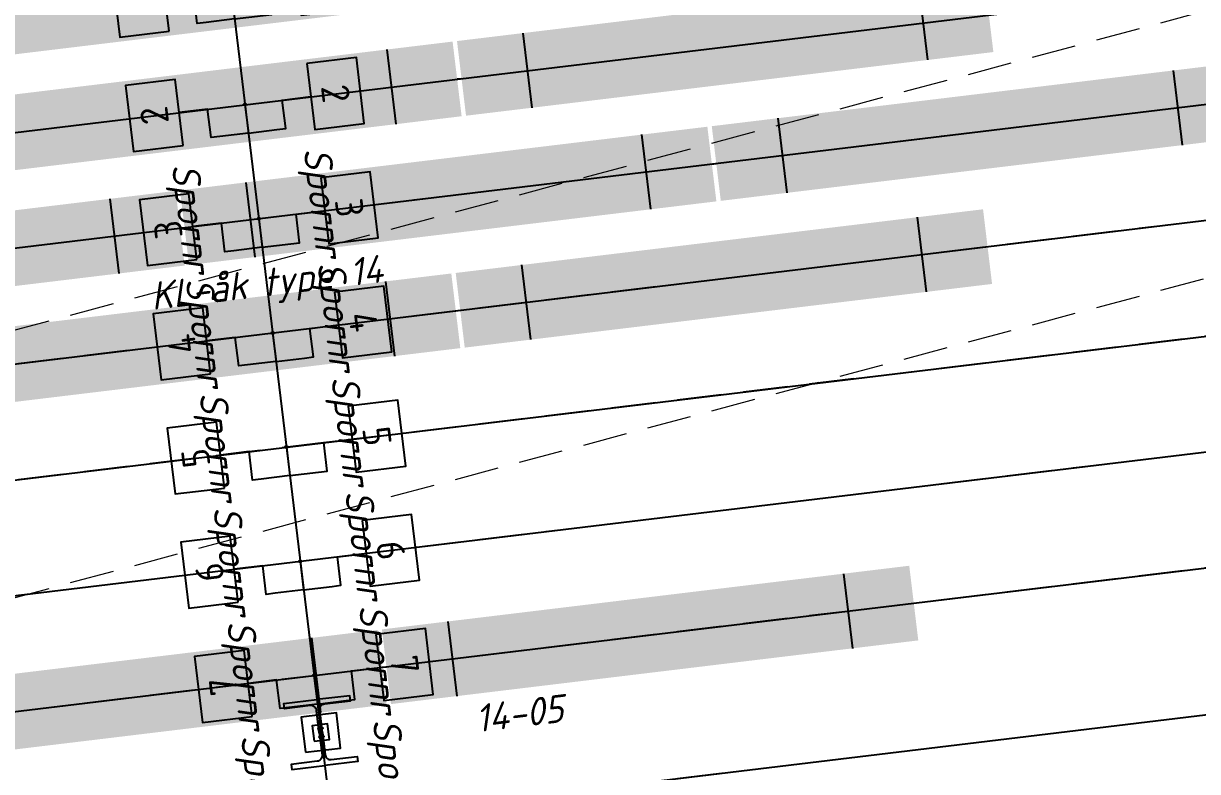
# Model space of a CAD drawing. Header units: metres. Extents: x -91 to 242, y 51 to 210.
# Drawn here: x 161.8 to 214.9, y 143.5 to 177.4 of the extents above; entities that cross this region are included whole.
import ezdxf
from ezdxf.enums import TextEntityAlignment as Align

# ---------------------------------------------------------------- set-up
doc = ezdxf.new("R2010")
doc.units = ezdxf.units.M
doc.linetypes.add('HIDDEN', pattern=[3, 2, -1])
doc.layers.get('0').update_dxf_attribs({"color": 211})
doc.layers.add('3D_Tog', color=211, linetype='Continuous')
doc.layers.add('JBTFE__INNSETTINGSPUNKT', color=62, linetype='Continuous')
for name, color, linetype, true_color in [('JBTKL__INFO', 4, 'Continuous', 0x00ffff), ('JBTKL__NAVN', 2, 'Continuous', 0xffff00), ('JBTKL_EH_AAK', 2, 'Continuous', 0xffff00), ('JBTKL_EH_MAS', 2, 'Continuous', 0xffff00), ('JBTOB__INFO', 4, 'Continuous', 0x00ffff), ('JBTOB__NAVN', 2, 'Continuous', 0xffff00), ('JBTOB_KO_SKT', 2, 'Continuous', 0xffff00), ('JBTOB_KO_SPO', 2, 'Continuous', 0xffff00), ('JBTUB__INFO', 4, 'Continuous', 0x00ffff), ('JBTUB__NAVN', 2, 'Continuous', 0xffff00), ('JBTUB_EH_FUN', 2, 'Continuous', 0xffff00)]:
    doc.layers.add(name, color=color, linetype=linetype, true_color=true_color)
doc.layers.add('NO_Hjelpelinje', color=12, linetype='HIDDEN', lineweight=0, plot=False)
doc.styles.add('ISO', font='iso3098.shx')

# ---------------------------------------------------------------- blocks, each defined once
blk = doc.blocks.new('NO-BN-2D-JBTKL-FUNDAMENT-BETONG-KL-BJELKEMAST-SENTRERT')
at = {"color": 0, "linetype": 'ByBlock', "lineweight": -2, "transparency": 16777216}
for points in [[(-0.8, -0.8), (0.8, -0.8), (0.8, 0.8), (-0.8, 0.8)], [(-0.35, -0.35), (0.35, -0.35), (0.35, 0.35), (-0.35, 0.35)]]:
    blk.add_lwpolyline(points, close=True, dxfattribs=at)
for centre, radius in [((-0.09534, 0.18711), 0.018), ((0, 0), 0.025), ((0.09534, 0.18711), 0.018), ((-0.09534, -0.18711), 0.018), ((0.09534, -0.18711), 0.018)]:
    blk.add_circle(centre, radius, dxfattribs=at)
blk = doc.blocks.new('NO-BN-2D-INSERTION-POINT')
at = {"layer": 'JBTFE__INNSETTINGSPUNKT', "linetype": 'ByBlock', "lineweight": -2, "transparency": 16777216}
for p, q in [((-0.05, 0), (0.05, 0)), ((0, -0.05), (0, 0.05))]:
    blk.add_line(p, q, dxfattribs=at)
blk.add_circle((0, 0), 0.05, dxfattribs=at)
blk = doc.blocks.new('*Z20')
at = {"color": 0, "linetype": 'ByBlock', "lineweight": -2, "transparency": 16777216}
for name in ['NO-BN-2D-JBTKL-FUNDAMENT-BETONG-KL-BJELKEMAST-SENTRERT', 'NO-BN-2D-INSERTION-POINT']:
    blk.add_blockref(name, (0, 0), dxfattribs=at)
at = {"layer": 'JBTUB__INFO', "color": 0, "linetype": 'ByBlock', "lineweight": -2, "transparency": 16777216, "style": 'ISO'}
blk.add_attdef('OBJEKTINFO', text='', height=0.9, rotation=270, dxfattribs=at).set_placement((-1.4, 30), align=Align.MIDDLE_CENTER)
at = {"layer": 'JBTUB__NAVN', "color": 0, "linetype": 'ByBlock', "lineweight": -2, "transparency": 16777216, "style": 'ISO', "oblique": 15}
blk.add_attdef('OBJEKTNAVN', text='', height=1.25, rotation=270, dxfattribs=at).set_placement((1.4, 30), align=Align.MIDDLE_CENTER)
blk = doc.blocks.new('NO-BN-2D-JBTKL-AAK-35000')
at = {"color": 0, "linetype": 'ByBlock', "lineweight": -2, "transparency": 16777216}
blk.add_line((0, 0), (0, -35), dxfattribs=at)
blk = doc.blocks.new('*Z21')
at = {"color": 0, "linetype": 'ByBlock', "lineweight": -2, "transparency": 16777216}
for name in ['NO-BN-2D-INSERTION-POINT', 'NO-BN-2D-JBTKL-AAK-35000']:
    blk.add_blockref(name, (0, 0), dxfattribs=at)
at = {"layer": 'JBTKL__INFO', "linetype": 'ByBlock', "lineweight": -2, "transparency": 16777216, "style": 'ISO'}
blk.add_attdef('OBJEKTINFO', text='', height=0.9, dxfattribs=at).set_placement((0, 24), align=Align.MIDDLE_CENTER)
at = {"layer": 'JBTKL__NAVN', "color": 0, "linetype": 'ByBlock', "lineweight": -2, "transparency": 16777216, "style": 'ISO', "oblique": 15}
blk.add_attdef('OBJEKTNAVN', text='', height=1.25, dxfattribs=at).set_placement((0, 20), align=Align.MIDDLE_CENTER)
blk = doc.blocks.new('NO-BN-2D-JBTKL-AAK-39000')
at = {"color": 0, "linetype": 'ByBlock', "lineweight": -2, "transparency": 16777216}
blk.add_line((0, 0), (0, -39), dxfattribs=at)
blk = doc.blocks.new('*Z24')
at = {"color": 0, "linetype": 'ByBlock', "lineweight": -2, "transparency": 16777216}
for name in ['NO-BN-2D-INSERTION-POINT', 'NO-BN-2D-JBTKL-AAK-39000']:
    blk.add_blockref(name, (0, 0), dxfattribs=at)
at = {"layer": 'JBTKL__INFO', "linetype": 'ByBlock', "lineweight": -2, "transparency": 16777216, "style": 'ISO'}
blk.add_attdef('OBJEKTINFO', text='', height=0.9, dxfattribs=at).set_placement((0, 24), align=Align.MIDDLE_CENTER)
at = {"layer": 'JBTKL__NAVN', "color": 0, "linetype": 'ByBlock', "lineweight": -2, "transparency": 16777216, "style": 'ISO', "oblique": 15}
blk.add_attdef('OBJEKTNAVN', text='', height=1.25, dxfattribs=at).set_placement((0, 20), align=Align.MIDDLE_CENTER)
blk = doc.blocks.new('NO-BN-2D-JBTKL-MAST-BJELKEMAST-NY')
at = {"color": 0, "linetype": 'ByBlock', "lineweight": -2, "transparency": 16777216, "flags": 128}
for points in [[(-0.071, 0), (-0.071, 1.017, 0.414214), (-0.321, 1.267), (-1.5, 1.267), (-1.5, 1.5), (0, 1.5)], [(0.071, 0), (0.071, 1.017, -0.414214), (0.321, 1.267), (1.5, 1.267), (1.5, 1.5), (0, 1.5)], [(-0.071, 0), (-0.071, -1.017, -0.414214), (-0.321, -1.267), (-1.5, -1.267), (-1.5, -1.5), (0, -1.5)], [(0.071, 0), (0.071, -1.017, 0.414214), (0.321, -1.267), (1.5, -1.267), (1.5, -1.5), (0, -1.5)]]:
    blk.add_lwpolyline(points, format="xyb", dxfattribs=at)
blk = doc.blocks.new('*Z28')
at = {"color": 0, "linetype": 'ByBlock', "lineweight": -2, "transparency": 16777216, "rotation": 179.9995836558131}
blk.add_blockref('NO-BN-2D-JBTKL-MAST-BJELKEMAST-NY', (0, 0), dxfattribs=at)
at = {"color": 0, "linetype": 'ByBlock', "lineweight": -2, "transparency": 16777216}
blk.add_blockref('NO-BN-2D-INSERTION-POINT', (0, 0), dxfattribs=at)
at = {"layer": 'JBTKL__INFO', "color": 0, "linetype": 'ByBlock', "lineweight": -2, "transparency": 16777216, "style": 'ISO'}
blk.add_attdef('OBJEKTINFO', text='', height=0.9, dxfattribs=at).set_placement((0, 11), align=Align.MIDDLE_CENTER)
at = {"layer": 'JBTKL__INFO', "linetype": 'ByBlock', "lineweight": -2, "transparency": 16777216, "style": 'ISO'}
blk.add_attdef('SPENNLENGDE', text='', height=0.9, dxfattribs=at).set_placement((15, 5), align=Align.MIDDLE_CENTER)
at = {"layer": 'JBTKL__NAVN', "color": 0, "linetype": 'ByBlock', "lineweight": -2, "transparency": 16777216, "style": 'ISO', "oblique": 15}
blk.add_attdef('OBJEKTNAVN', text='', height=1.25, dxfattribs=at).set_placement((0, 8), align=Align.MIDDLE_CENTER)
blk = doc.blocks.new('*Z35')
at = {"color": 0, "linetype": 'ByBlock', "lineweight": -2, "transparency": 16777216}
for name in ['NO-BN-2D-INSERTION-POINT', 'NO-BN-2D-JBTKL-AAK-39000']:
    blk.add_blockref(name, (0, 0), dxfattribs=at)
at = {"layer": 'JBTKL__INFO', "linetype": 'ByBlock', "lineweight": -2, "transparency": 16777216, "style": 'ISO'}
blk.add_attdef('OBJEKTINFO', text='', height=0.9, dxfattribs=at).set_placement((0, 24), align=Align.MIDDLE_CENTER)
at = {"layer": 'JBTKL__NAVN', "color": 0, "linetype": 'ByBlock', "lineweight": -2, "transparency": 16777216, "style": 'ISO', "oblique": 15}
blk.add_attdef('OBJEKTNAVN', text='', height=1.25, dxfattribs=at).set_placement((0, 20), align=Align.MIDDLE_CENTER)
blk = doc.blocks.new('NO-BN-2D-JBTSI-SKILT-KJOERENDE-SPORNUMMER')
at = {"color": 0, "linetype": 'ByBlock', "lineweight": -2, "transparency": 16777216}
blk.add_lwpolyline([(-1.5, 0), (1.5, 0), (1.5, 2.25), (-1.5, 2.25)], close=True, dxfattribs=at)
at = {"color": 0, "linetype": 'ByBlock', "lineweight": -2, "transparency": 16777216, "style": 'ISO'}
blk.add_attdef('SPORNUMMER', text='', height=1.25, dxfattribs=at).set_placement((0, 1.125), align=Align.MIDDLE_CENTER)
blk = doc.blocks.new('*Z79')
at = {"layer": 'JBTOB_KO_SKT'}
blk.add_lwpolyline([(0, 0), (0, -1.3), (1.3, -1.3), (1.7, -1.3), (1.7, 0), (3, 0)], dxfattribs=at)
at = {"color": 0, "linetype": 'ByBlock', "lineweight": -2, "transparency": 16777216, "rotation": 270}
blk.add_blockref('NO-BN-2D-JBTSI-SKILT-KJOERENDE-SPORNUMMER', (3, 0), dxfattribs=at).add_auto_attribs({'SPORNUMMER': '1'})
at = {"color": 0, "linetype": 'ByBlock', "lineweight": -2, "transparency": 16777216}
blk.add_blockref('NO-BN-2D-INSERTION-POINT', (0, 0), dxfattribs=at)
at = {"layer": 'JBTOB__INFO', "color": 0, "linetype": 'ByBlock', "lineweight": -2, "transparency": 16777216, "style": 'ISO'}
blk.add_attdef('OBJEKTINFO', text='', height=0.9, rotation=270, dxfattribs=at).set_placement((-1.4, 18), align=Align.MIDDLE_CENTER)
at = {"layer": 'JBTOB__NAVN', "color": 0, "linetype": 'ByBlock', "lineweight": -2, "transparency": 16777216, "style": 'ISO', "oblique": 15}
blk.add_attdef('OBJEKTNAVN', text='', height=1.25, rotation=270, dxfattribs=at).set_placement((0, 10), align=Align.MIDDLE_CENTER)
blk = doc.blocks.new('*Z80')
at = {"layer": 'JBTOB_KO_SKT'}
blk.add_lwpolyline([(0, 0), (0, -1.3), (1.3, -1.3), (1.7, -1.3), (1.7, 0), (3, 0)], dxfattribs=at)
at = {"color": 0, "linetype": 'ByBlock', "lineweight": -2, "transparency": 16777216, "rotation": 270}
blk.add_blockref('NO-BN-2D-JBTSI-SKILT-KJOERENDE-SPORNUMMER', (3, 0), dxfattribs=at).add_auto_attribs({'SPORNUMMER': '2'})
at = {"color": 0, "linetype": 'ByBlock', "lineweight": -2, "transparency": 16777216}
blk.add_blockref('NO-BN-2D-INSERTION-POINT', (0, 0), dxfattribs=at)
at = {"layer": 'JBTOB__INFO', "color": 0, "linetype": 'ByBlock', "lineweight": -2, "transparency": 16777216, "style": 'ISO'}
blk.add_attdef('OBJEKTINFO', text='', height=0.9, rotation=270, dxfattribs=at).set_placement((-1.4, 18), align=Align.MIDDLE_CENTER)
at = {"layer": 'JBTOB__NAVN', "color": 0, "linetype": 'ByBlock', "lineweight": -2, "transparency": 16777216, "style": 'ISO', "oblique": 15}
blk.add_attdef('OBJEKTNAVN', text='', height=1.25, rotation=270, dxfattribs=at).set_placement((0, 10), align=Align.MIDDLE_CENTER)
blk = doc.blocks.new('*Z81')
at = {"layer": 'JBTOB_KO_SKT'}
blk.add_lwpolyline([(0, 0), (0, -1.3), (1.3, -1.3), (1.7, -1.3), (1.7, 0), (3, 0)], dxfattribs=at)
at = {"color": 0, "linetype": 'ByBlock', "lineweight": -2, "transparency": 16777216, "rotation": 269.9992753506079}
blk.add_blockref('NO-BN-2D-JBTSI-SKILT-KJOERENDE-SPORNUMMER', (3, 0), dxfattribs=at).add_auto_attribs({'SPORNUMMER': '3'})
at = {"color": 0, "linetype": 'ByBlock', "lineweight": -2, "transparency": 16777216}
blk.add_blockref('NO-BN-2D-INSERTION-POINT', (0, 0), dxfattribs=at)
at = {"layer": 'JBTOB__INFO', "color": 0, "linetype": 'ByBlock', "lineweight": -2, "transparency": 16777216, "style": 'ISO'}
blk.add_attdef('OBJEKTINFO', text='', height=0.9, rotation=270, dxfattribs=at).set_placement((-1.4, 18), align=Align.MIDDLE_CENTER)
at = {"layer": 'JBTOB__NAVN', "color": 0, "linetype": 'ByBlock', "lineweight": -2, "transparency": 16777216, "style": 'ISO', "oblique": 15}
blk.add_attdef('OBJEKTNAVN', text='', height=1.25, rotation=270, dxfattribs=at).set_placement((0, 10), align=Align.MIDDLE_CENTER)
blk = doc.blocks.new('*Z82')
at = {"layer": 'JBTOB_KO_SKT'}
blk.add_lwpolyline([(0, 0), (0, -1.3), (1.3, -1.3), (1.7, -1.3), (1.7, 0), (3, 0)], dxfattribs=at)
at = {"color": 0, "linetype": 'ByBlock', "lineweight": -2, "transparency": 16777216, "rotation": 269.9999999999997}
blk.add_blockref('NO-BN-2D-JBTSI-SKILT-KJOERENDE-SPORNUMMER', (3, 0), dxfattribs=at).add_auto_attribs({'SPORNUMMER': '4'})
at = {"color": 0, "linetype": 'ByBlock', "lineweight": -2, "transparency": 16777216}
blk.add_blockref('NO-BN-2D-INSERTION-POINT', (0, 0), dxfattribs=at)
at = {"layer": 'JBTOB__INFO', "color": 0, "linetype": 'ByBlock', "lineweight": -2, "transparency": 16777216, "style": 'ISO'}
blk.add_attdef('OBJEKTINFO', text='', height=0.9, rotation=270, dxfattribs=at).set_placement((-1.4, 18), align=Align.MIDDLE_CENTER)
at = {"layer": 'JBTOB__NAVN', "color": 0, "linetype": 'ByBlock', "lineweight": -2, "transparency": 16777216, "style": 'ISO', "oblique": 15}
blk.add_attdef('OBJEKTNAVN', text='', height=1.25, rotation=270, dxfattribs=at).set_placement((0, 10), align=Align.MIDDLE_CENTER)
blk = doc.blocks.new('*Z83')
at = {"layer": 'JBTOB_KO_SKT'}
blk.add_lwpolyline([(0, 0), (0, -1.3), (1.3, -1.3), (1.7, -1.3), (1.7, 0), (3, 0)], dxfattribs=at)
at = {"color": 0, "linetype": 'ByBlock', "lineweight": -2, "transparency": 16777216, "rotation": 270.0000000000002}
blk.add_blockref('NO-BN-2D-JBTSI-SKILT-KJOERENDE-SPORNUMMER', (3, 0), dxfattribs=at).add_auto_attribs({'SPORNUMMER': '5'})
at = {"color": 0, "linetype": 'ByBlock', "lineweight": -2, "transparency": 16777216}
blk.add_blockref('NO-BN-2D-INSERTION-POINT', (0, 0), dxfattribs=at)
at = {"layer": 'JBTOB__INFO', "color": 0, "linetype": 'ByBlock', "lineweight": -2, "transparency": 16777216, "style": 'ISO'}
blk.add_attdef('OBJEKTINFO', text='', height=0.9, rotation=270, dxfattribs=at).set_placement((-1.4, 18), align=Align.MIDDLE_CENTER)
at = {"layer": 'JBTOB__NAVN', "color": 0, "linetype": 'ByBlock', "lineweight": -2, "transparency": 16777216, "style": 'ISO', "oblique": 15}
blk.add_attdef('OBJEKTNAVN', text='', height=1.25, rotation=270, dxfattribs=at).set_placement((0, 10), align=Align.MIDDLE_CENTER)
blk = doc.blocks.new('*Z84')
at = {"layer": 'JBTOB_KO_SKT'}
blk.add_lwpolyline([(0, 0), (0, -1.3), (1.3, -1.3), (1.7, -1.3), (1.7, 0), (3, 0)], dxfattribs=at)
at = {"color": 0, "linetype": 'ByBlock', "lineweight": -2, "transparency": 16777216, "rotation": 269.9999581510463}
blk.add_blockref('NO-BN-2D-JBTSI-SKILT-KJOERENDE-SPORNUMMER', (3, 0), dxfattribs=at).add_auto_attribs({'SPORNUMMER': '6'})
at = {"color": 0, "linetype": 'ByBlock', "lineweight": -2, "transparency": 16777216}
blk.add_blockref('NO-BN-2D-INSERTION-POINT', (0, 0), dxfattribs=at)
at = {"layer": 'JBTOB__INFO', "color": 0, "linetype": 'ByBlock', "lineweight": -2, "transparency": 16777216, "style": 'ISO'}
blk.add_attdef('OBJEKTINFO', text='', height=0.9, rotation=270, dxfattribs=at).set_placement((-1.4, 18), align=Align.MIDDLE_CENTER)
at = {"layer": 'JBTOB__NAVN', "color": 0, "linetype": 'ByBlock', "lineweight": -2, "transparency": 16777216, "style": 'ISO', "oblique": 15}
blk.add_attdef('OBJEKTNAVN', text='', height=1.25, rotation=270, dxfattribs=at).set_placement((0, 10), align=Align.MIDDLE_CENTER)
blk = doc.blocks.new('*Z97')
at = {"layer": 'JBTOB_KO_SKT'}
blk.add_lwpolyline([(0, 0), (0, -1.3), (1.3, -1.3), (1.7, -1.3), (1.7, 0), (3, 0)], dxfattribs=at)
at = {"color": 0, "linetype": 'ByBlock', "lineweight": -2, "transparency": 16777216, "rotation": 269.9995836558131}
blk.add_blockref('NO-BN-2D-JBTSI-SKILT-KJOERENDE-SPORNUMMER', (3, 0), dxfattribs=at).add_auto_attribs({'SPORNUMMER': '7'})
at = {"color": 0, "linetype": 'ByBlock', "lineweight": -2, "transparency": 16777216}
blk.add_blockref('NO-BN-2D-INSERTION-POINT', (0, 0), dxfattribs=at)
at = {"layer": 'JBTOB__INFO', "color": 0, "linetype": 'ByBlock', "lineweight": -2, "transparency": 16777216, "style": 'ISO'}
blk.add_attdef('OBJEKTINFO', text='', height=0.9, rotation=270, dxfattribs=at).set_placement((-1.4, 18), align=Align.MIDDLE_CENTER)
at = {"layer": 'JBTOB__NAVN', "color": 0, "linetype": 'ByBlock', "lineweight": -2, "transparency": 16777216, "style": 'ISO', "oblique": 15}
blk.add_attdef('OBJEKTNAVN', text='', height=1.25, rotation=270, dxfattribs=at).set_placement((0, 10), align=Align.MIDDLE_CENTER)
blk = doc.blocks.new('*Z118')
at = {"layer": 'JBTOB_KO_SKT'}
blk.add_lwpolyline([(0, 0), (0, -1.3), (-1.3, -1.3), (-1.7, -1.3), (-1.7, 0), (-3, 0)], dxfattribs=at)
at = {"color": 0, "linetype": 'ByBlock', "lineweight": -2, "transparency": 16777216, "rotation": 90.00000000000001}
blk.add_blockref('NO-BN-2D-JBTSI-SKILT-KJOERENDE-SPORNUMMER', (-3, 0), dxfattribs=at).add_auto_attribs({'SPORNUMMER': '1'})
at = {"color": 0, "linetype": 'ByBlock', "lineweight": -2, "transparency": 16777216}
blk.add_blockref('NO-BN-2D-INSERTION-POINT', (0, 0), dxfattribs=at)
at = {"layer": 'JBTOB__INFO', "color": 0, "linetype": 'ByBlock', "lineweight": -2, "transparency": 16777216, "style": 'ISO'}
blk.add_attdef('OBJEKTINFO', text='', height=0.9, rotation=270, dxfattribs=at).set_placement((-1.4, 18), align=Align.MIDDLE_CENTER)
at = {"layer": 'JBTOB__NAVN', "color": 0, "linetype": 'ByBlock', "lineweight": -2, "transparency": 16777216, "style": 'ISO', "oblique": 15}
blk.add_attdef('OBJEKTNAVN', text='', height=1.25, rotation=270, dxfattribs=at).set_placement((0, 10), align=Align.MIDDLE_CENTER)
blk = doc.blocks.new('*Z121')
at = {"layer": 'JBTOB_KO_SKT'}
blk.add_lwpolyline([(0, 0), (0, -1.3), (-1.3, -1.3), (-1.7, -1.3), (-1.7, 0), (-3, 0)], dxfattribs=at)
at = {"color": 0, "linetype": 'ByBlock', "lineweight": -2, "transparency": 16777216, "rotation": 90.00000000000001}
blk.add_blockref('NO-BN-2D-JBTSI-SKILT-KJOERENDE-SPORNUMMER', (-3, 0), dxfattribs=at).add_auto_attribs({'SPORNUMMER': '2'})
at = {"color": 0, "linetype": 'ByBlock', "lineweight": -2, "transparency": 16777216}
blk.add_blockref('NO-BN-2D-INSERTION-POINT', (0, 0), dxfattribs=at)
at = {"layer": 'JBTOB__INFO', "color": 0, "linetype": 'ByBlock', "lineweight": -2, "transparency": 16777216, "style": 'ISO'}
blk.add_attdef('OBJEKTINFO', text='', height=0.9, rotation=270, dxfattribs=at).set_placement((-1.4, 18), align=Align.MIDDLE_CENTER)
at = {"layer": 'JBTOB__NAVN', "color": 0, "linetype": 'ByBlock', "lineweight": -2, "transparency": 16777216, "style": 'ISO', "oblique": 15}
blk.add_attdef('OBJEKTNAVN', text='', height=1.25, rotation=270, dxfattribs=at).set_placement((0, 10), align=Align.MIDDLE_CENTER)
blk = doc.blocks.new('*Z124')
at = {"layer": 'JBTOB_KO_SKT'}
blk.add_lwpolyline([(0, 0), (0, -1.3), (-1.3, -1.3), (-1.7, -1.3), (-1.7, 0), (-3, 0)], dxfattribs=at)
at = {"color": 0, "linetype": 'ByBlock', "lineweight": -2, "transparency": 16777216, "rotation": 89.99927535060793}
blk.add_blockref('NO-BN-2D-JBTSI-SKILT-KJOERENDE-SPORNUMMER', (-3, 0), dxfattribs=at).add_auto_attribs({'SPORNUMMER': '3'})
at = {"color": 0, "linetype": 'ByBlock', "lineweight": -2, "transparency": 16777216}
blk.add_blockref('NO-BN-2D-INSERTION-POINT', (0, 0), dxfattribs=at)
at = {"layer": 'JBTOB__INFO', "color": 0, "linetype": 'ByBlock', "lineweight": -2, "transparency": 16777216, "style": 'ISO'}
blk.add_attdef('OBJEKTINFO', text='', height=0.9, rotation=270, dxfattribs=at).set_placement((-1.4, 18), align=Align.MIDDLE_CENTER)
at = {"layer": 'JBTOB__NAVN', "color": 0, "linetype": 'ByBlock', "lineweight": -2, "transparency": 16777216, "style": 'ISO', "oblique": 15}
blk.add_attdef('OBJEKTNAVN', text='', height=1.25, rotation=270, dxfattribs=at).set_placement((0, 10), align=Align.MIDDLE_CENTER)
blk = doc.blocks.new('*Z127')
at = {"layer": 'JBTOB_KO_SKT'}
blk.add_lwpolyline([(0, 0), (0, -1.3), (-1.3, -1.3), (-1.7, -1.3), (-1.7, 0), (-3, 0)], dxfattribs=at)
at = {"color": 0, "linetype": 'ByBlock', "lineweight": -2, "transparency": 16777216, "rotation": 89.99999999999974}
blk.add_blockref('NO-BN-2D-JBTSI-SKILT-KJOERENDE-SPORNUMMER', (-3, 0), dxfattribs=at).add_auto_attribs({'SPORNUMMER': '4'})
at = {"color": 0, "linetype": 'ByBlock', "lineweight": -2, "transparency": 16777216}
blk.add_blockref('NO-BN-2D-INSERTION-POINT', (0, 0), dxfattribs=at)
at = {"layer": 'JBTOB__INFO', "color": 0, "linetype": 'ByBlock', "lineweight": -2, "transparency": 16777216, "style": 'ISO'}
blk.add_attdef('OBJEKTINFO', text='', height=0.9, rotation=270, dxfattribs=at).set_placement((-1.4, 18), align=Align.MIDDLE_CENTER)
at = {"layer": 'JBTOB__NAVN', "color": 0, "linetype": 'ByBlock', "lineweight": -2, "transparency": 16777216, "style": 'ISO', "oblique": 15}
blk.add_attdef('OBJEKTNAVN', text='', height=1.25, rotation=270, dxfattribs=at).set_placement((0, 10), align=Align.MIDDLE_CENTER)
blk = doc.blocks.new('*Z130')
at = {"layer": 'JBTOB_KO_SKT'}
blk.add_lwpolyline([(0, 0), (0, -1.3), (-1.3, -1.3), (-1.7, -1.3), (-1.7, 0), (-3, 0)], dxfattribs=at)
at = {"color": 0, "linetype": 'ByBlock', "lineweight": -2, "transparency": 16777216, "rotation": 90.0000000000002}
blk.add_blockref('NO-BN-2D-JBTSI-SKILT-KJOERENDE-SPORNUMMER', (-3, 0), dxfattribs=at).add_auto_attribs({'SPORNUMMER': '5'})
at = {"color": 0, "linetype": 'ByBlock', "lineweight": -2, "transparency": 16777216}
blk.add_blockref('NO-BN-2D-INSERTION-POINT', (0, 0), dxfattribs=at)
at = {"layer": 'JBTOB__INFO', "color": 0, "linetype": 'ByBlock', "lineweight": -2, "transparency": 16777216, "style": 'ISO'}
blk.add_attdef('OBJEKTINFO', text='', height=0.9, rotation=270, dxfattribs=at).set_placement((-1.4, 18), align=Align.MIDDLE_CENTER)
at = {"layer": 'JBTOB__NAVN', "color": 0, "linetype": 'ByBlock', "lineweight": -2, "transparency": 16777216, "style": 'ISO', "oblique": 15}
blk.add_attdef('OBJEKTNAVN', text='', height=1.25, rotation=270, dxfattribs=at).set_placement((0, 10), align=Align.MIDDLE_CENTER)
blk = doc.blocks.new('*Z133')
at = {"layer": 'JBTOB_KO_SKT'}
blk.add_lwpolyline([(0, 0), (0, -1.3), (-1.3, -1.3), (-1.7, -1.3), (-1.7, 0), (-3, 0)], dxfattribs=at)
at = {"color": 0, "linetype": 'ByBlock', "lineweight": -2, "transparency": 16777216, "rotation": 89.99995815104636}
blk.add_blockref('NO-BN-2D-JBTSI-SKILT-KJOERENDE-SPORNUMMER', (-3, 0), dxfattribs=at).add_auto_attribs({'SPORNUMMER': '6'})
at = {"color": 0, "linetype": 'ByBlock', "lineweight": -2, "transparency": 16777216}
blk.add_blockref('NO-BN-2D-INSERTION-POINT', (0, 0), dxfattribs=at)
at = {"layer": 'JBTOB__INFO', "color": 0, "linetype": 'ByBlock', "lineweight": -2, "transparency": 16777216, "style": 'ISO'}
blk.add_attdef('OBJEKTINFO', text='', height=0.9, rotation=270, dxfattribs=at).set_placement((-1.4, 18), align=Align.MIDDLE_CENTER)
at = {"layer": 'JBTOB__NAVN', "color": 0, "linetype": 'ByBlock', "lineweight": -2, "transparency": 16777216, "style": 'ISO', "oblique": 15}
blk.add_attdef('OBJEKTNAVN', text='', height=1.25, rotation=270, dxfattribs=at).set_placement((0, 10), align=Align.MIDDLE_CENTER)
blk = doc.blocks.new('*Z172')
at = {"layer": 'JBTOB_KO_SKT'}
blk.add_lwpolyline([(0, 0), (0, -1.3), (-1.3, -1.3), (-1.7, -1.3), (-1.7, 0), (-3, 0)], dxfattribs=at)
at = {"color": 0, "linetype": 'ByBlock', "lineweight": -2, "transparency": 16777216, "rotation": 89.99958365581305}
blk.add_blockref('NO-BN-2D-JBTSI-SKILT-KJOERENDE-SPORNUMMER', (-3, 0), dxfattribs=at).add_auto_attribs({'SPORNUMMER': '7'})
at = {"color": 0, "linetype": 'ByBlock', "lineweight": -2, "transparency": 16777216}
blk.add_blockref('NO-BN-2D-INSERTION-POINT', (0, 0), dxfattribs=at)
at = {"layer": 'JBTOB__INFO', "color": 0, "linetype": 'ByBlock', "lineweight": -2, "transparency": 16777216, "style": 'ISO'}
blk.add_attdef('OBJEKTINFO', text='', height=0.9, rotation=270, dxfattribs=at).set_placement((-1.4, 18), align=Align.MIDDLE_CENTER)
at = {"layer": 'JBTOB__NAVN', "color": 0, "linetype": 'ByBlock', "lineweight": -2, "transparency": 16777216, "style": 'ISO', "oblique": 15}
blk.add_attdef('OBJEKTNAVN', text='', height=1.25, rotation=270, dxfattribs=at).set_placement((0, 10), align=Align.MIDDLE_CENTER)
blk = doc.blocks.new('*Z174', base_point=(157.61, 145.776, 2.45))
at = {"color": 2}
for p, q in [((190.366, 151.445), (190.774, 148.07)), ((172.496, 149.287), (172.904, 145.911)), ((166.341, 148.543), (166.749, 145.168))]:
    blk.add_line(p, q, dxfattribs=at)
at = {"color": 6}
blk.add_line((169.523, 147.215), (169.722, 147.239), dxfattribs=at)
at = {"color": 4, "transparency": 33554522, "const_width": 3.4}
for points in [[(193.548, 150.117), (169.722, 147.239)], [(169.523, 147.215), (145.696, 144.338)]]:
    blk.add_lwpolyline(points, dxfattribs=at)
blk = doc.blocks.new('*Z183', base_point=(135.888, 174.58, 2.45))
at = {"color": 4, "transparency": 33554522, "const_width": 3.4}
blk.add_lwpolyline([(147.801, 176.018), (123.974, 173.141)], dxfattribs=at)
blk = doc.blocks.new('*Z184', base_point=(136.041, 169.36, 2.45))
at = {"color": 2}
for p, q in [((168.797, 175.029), (169.205, 171.654)), ((150.927, 172.871), (151.335, 169.495)), ((144.772, 172.127), (145.18, 168.752))]:
    blk.add_line(p, q, dxfattribs=at)
at = {"color": 6}
blk.add_line((147.954, 170.799), (148.153, 170.823), dxfattribs=at)
at = {"color": 4, "transparency": 33554522, "const_width": 3.4}
for points in [[(171.98, 173.701), (148.153, 170.823)], [(147.954, 170.799), (124.127, 167.921)]]:
    blk.add_lwpolyline(points, dxfattribs=at)
blk = doc.blocks.new('*Z185', base_point=(136.464, 164.174, 2.45))
at = {"color": 2}
for p, q in [((169.221, 169.842), (169.628, 166.467)), ((151.35, 167.684), (151.758, 164.308)), ((145.195, 166.941), (145.603, 163.565)), ((127.325, 164.782), (127.733, 161.407)), ((121.17, 164.039), (121.577, 160.663))]:
    blk.add_line(p, q, dxfattribs=at)
at = {"color": 6}
for p, q in [((148.377, 165.612), (148.576, 165.636)), ((124.352, 162.711), (124.55, 162.735))]:
    blk.add_line(p, q, dxfattribs=at)
at = {"color": 4, "transparency": 33554522, "const_width": 3.4}
for points in [[(172.403, 168.514), (148.576, 165.636)], [(148.377, 165.612), (124.55, 162.735)], [(124.352, 162.711), (100.525, 159.833)]]:
    blk.add_lwpolyline(points, dxfattribs=at)
blk = doc.blocks.new('*Z186', base_point=(135.982, 158.878, 2.45))
at = {"color": 2}
for p, q in [((168.738, 164.546), (169.146, 161.171)), ((150.868, 162.388), (151.276, 159.012)), ((144.713, 161.644), (145.121, 158.269))]:
    blk.add_line(p, q, dxfattribs=at)
at = {"color": 6}
blk.add_line((147.895, 160.316), (148.094, 160.34), dxfattribs=at)
at = {"color": 4, "transparency": 33554522, "const_width": 3.4}
for points in [[(171.921, 163.218), (148.094, 160.34)], [(147.895, 160.316), (124.068, 157.439)]]:
    blk.add_lwpolyline(points, dxfattribs=at)

msp = doc.modelspace()

# ---------------------------------------------------------------- linework, layer by layer
at = {"layer": 'JBTOB_KO_SPO', "flags": 128}
for points in [[(28.372, 154.432, -0.035473), (54.819, 159.55), (224.42, 180.035)], [(-7.116, 144.91, -0.035489), (19.331, 150.029), (225.043, 174.872)], [(-73.082, 133.627, -0.035489), (-46.176, 134.953), (-35.582, 134.757, 0.034697), (-9.278, 136.095), (226.29, 164.547)], [(30.392, 137.572, 0.035366), (57.313, 138.9), (226.914, 159.385)], [(-6.1, 136.479, -0.035489), (20.806, 137.806), (67.157, 136.777, 0.035493), (94.065, 138.102), (227.537, 154.222)]]:
    msp.add_lwpolyline(points, format="xyb", dxfattribs=at)
for points in [[(-91.273, 131.429), (225.667, 169.71)], [(81.45, 129.93), (228.329, 147.67)]]:
    msp.add_lwpolyline(points, dxfattribs=at)
at = {"layer": 'NO_Hjelpelinje'}
for p, direction in [((80.032, 141.644), (0.9658414, 0.2591339)), ((90.978, 158.68), (-0.9927848, -0.1199098)), ((81.45, 129.929), (0.9658414, 0.2591339)), ((89.537, 153.268), (-0.9927848, -0.1199098)), ((89.034, 147.969), (-0.9927848, -0.1199098)), ((88.156, 142.625), (-0.9927848, -0.1199098)), ((86.714, 137.214), (-0.9927848, -0.1199098)), ((89.946, 130.956), (-0.9927848, -0.1199098))]:
    msp.add_xline(p, direction, dxfattribs=at)

# ---------------------------------------------------------------- block references
at = {"layer": '3D_Tog'}
for name, p in [('*Z183', (169.374, 178.624, 2.45)), ('*Z184', (169.527, 173.405, 2.45)), ('*Z185', (181.038, 169.557, 2.45)), ('*Z186', (169.468, 162.922, 2.45)), ('*Z174', (166.135, 146.806, 2.45))]:
    msp.add_blockref(name, p, dxfattribs=at)
at = {"layer": 'JBTKL_EH_AAK'}
ref = msp.add_blockref('*Z35', (220.331, 189.311, 7.9), dxfattribs=dict(at, rotation=6.88689406562507))
ref.add_attrib('OBJEKTNAVN', 'KL-åk type 14', dxfattribs={"layer": 'JBTKL__NAVN', "color": 0, "linetype": 'ByBlock', "lineweight": -2, "transparency": 16777216, "height": 1.25, "rotation": 6.8869, "style": 'ISO', "oblique": 15}).set_placement((217.933, 209.167, 7.9), align=Align.MIDDLE_CENTER)
ref = msp.add_blockref('*Z24', (170.692, 183.316, 7.9), dxfattribs=dict(at, rotation=6.88689406562507))
ref.add_attrib('OBJEKTNAVN', 'KL-åk type 14', dxfattribs={"layer": 'JBTKL__NAVN', "color": 0, "linetype": 'ByBlock', "lineweight": -2, "transparency": 16777216, "height": 1.25, "rotation": 6.8869, "style": 'ISO', "oblique": 15}).set_placement((168.294, 203.172, 7.9), align=Align.MIDDLE_CENTER)
ref = msp.add_blockref('*Z21', (175.225, 145.789, 7.9), dxfattribs=dict(at, rotation=6.88689406562507))
ref.add_attrib('OBJEKTNAVN', 'KL-åk type 14', dxfattribs={"layer": 'JBTKL__NAVN', "color": 0, "linetype": 'ByBlock', "lineweight": -2, "transparency": 16777216, "height": 1.25, "rotation": 6.8869, "style": 'ISO', "oblique": 15}).set_placement((172.826, 165.644, 7.9), align=Align.MIDDLE_CENTER)
at = {"layer": 'JBTKL_EH_MAS'}
ref = msp.add_blockref('*Z28', (175.285, 145.292), dxfattribs=dict(at, rotation=6.88689406562507))
ref.add_attrib('OBJEKTNAVN', '14-05', dxfattribs={"layer": 'JBTKL__NAVN', "color": 0, "linetype": 'ByBlock', "lineweight": -2, "transparency": 16777216, "height": 1.25, "rotation": 6.8869, "style": 'ISO', "oblique": 15}).set_placement((184.242, 146.158), align=Align.MIDDLE_CENTER)
at = {"layer": 'JBTOB_KO_SKT'}
ref = msp.add_blockref('*Z79', (171.232, 178.848, 8), dxfattribs=dict(at, rotation=6.886894065625058))
ref.add_attrib('OBJEKTNAVN', 'Spornr', dxfattribs={"layer": 'JBTOB__NAVN', "color": 0, "linetype": 'ByBlock', "lineweight": -2, "transparency": 16777216, "height": 1.25, "rotation": 276.8869, "style": 'ISO', "oblique": 15}).set_placement((175.409, 169.28, 8), align=Align.MIDDLE_CENTER)
ref = msp.add_blockref('*Z118', (171.232, 178.848, 8), dxfattribs=dict(at, rotation=6.886894065625058))
ref.add_attrib('OBJEKTNAVN', 'Spornr', dxfattribs={"layer": 'JBTOB__NAVN', "color": 0, "linetype": 'ByBlock', "lineweight": -2, "transparency": 16777216, "height": 1.25, "rotation": 276.8869, "style": 'ISO', "oblique": 15}).set_placement((169.452, 168.56, 8), align=Align.MIDDLE_CENTER)
ref = msp.add_blockref('*Z80', (171.855, 173.686, 8), dxfattribs=dict(at, rotation=6.88689406562507))
ref.add_attrib('OBJEKTNAVN', 'Spornr', dxfattribs={"layer": 'JBTOB__NAVN', "color": 0, "linetype": 'ByBlock', "lineweight": -2, "transparency": 16777216, "height": 1.25, "rotation": 276.8869, "style": 'ISO', "oblique": 15}).set_placement((176.033, 164.117, 8), align=Align.MIDDLE_CENTER)
ref = msp.add_blockref('*Z121', (171.855, 173.686, 8), dxfattribs=dict(at, rotation=6.88689406562507))
ref.add_attrib('OBJEKTNAVN', 'Spornr', dxfattribs={"layer": 'JBTOB__NAVN', "color": 0, "linetype": 'ByBlock', "lineweight": -2, "transparency": 16777216, "height": 1.25, "rotation": 276.8869, "style": 'ISO', "oblique": 15}).set_placement((170.076, 163.398, 8), align=Align.MIDDLE_CENTER)
ref = msp.add_blockref('*Z81', (172.479, 168.524, 8), dxfattribs=dict(at, rotation=6.88689406562507))
ref.add_attrib('OBJEKTNAVN', 'Spornr', dxfattribs={"layer": 'JBTOB__NAVN', "color": 0, "linetype": 'ByBlock', "lineweight": -2, "transparency": 16777216, "height": 1.25, "rotation": 276.8869, "style": 'ISO', "oblique": 15}).set_placement((176.656, 158.956, 8), align=Align.MIDDLE_CENTER)
ref = msp.add_blockref('*Z124', (172.479, 168.524, 8), dxfattribs=dict(at, rotation=6.88689406562507))
ref.add_attrib('OBJEKTNAVN', 'Spornr', dxfattribs={"layer": 'JBTOB__NAVN', "color": 0, "linetype": 'ByBlock', "lineweight": -2, "transparency": 16777216, "height": 1.25, "rotation": 276.8869, "style": 'ISO', "oblique": 15}).set_placement((170.699, 158.236, 8), align=Align.MIDDLE_CENTER)
ref = msp.add_blockref('*Z82', (173.102, 163.361, 8), dxfattribs=dict(at, rotation=6.88689406562507))
ref.add_attrib('OBJEKTNAVN', 'Spornr', dxfattribs={"layer": 'JBTOB__NAVN', "color": 0, "linetype": 'ByBlock', "lineweight": -2, "transparency": 16777216, "height": 1.25, "rotation": 276.8869, "style": 'ISO', "oblique": 15}).set_placement((177.28, 153.792, 8), align=Align.MIDDLE_CENTER)
ref = msp.add_blockref('*Z127', (173.102, 163.361, 8), dxfattribs=dict(at, rotation=6.88689406562507))
ref.add_attrib('OBJEKTNAVN', 'Spornr', dxfattribs={"layer": 'JBTOB__NAVN', "color": 0, "linetype": 'ByBlock', "lineweight": -2, "transparency": 16777216, "height": 1.25, "rotation": 276.8869, "style": 'ISO', "oblique": 15}).set_placement((171.323, 153.073, 8), align=Align.MIDDLE_CENTER)
ref = msp.add_blockref('*Z83', (173.726, 158.198, 8), dxfattribs=dict(at, rotation=6.88689406562507))
ref.add_attrib('OBJEKTNAVN', 'Spornr', dxfattribs={"layer": 'JBTOB__NAVN', "color": 0, "linetype": 'ByBlock', "lineweight": -2, "transparency": 16777216, "height": 1.25, "rotation": 276.8869, "style": 'ISO', "oblique": 15}).set_placement((177.903, 148.63, 8), align=Align.MIDDLE_CENTER)
ref = msp.add_blockref('*Z130', (173.726, 158.198, 8), dxfattribs=dict(at, rotation=6.88689406562507))
ref.add_attrib('OBJEKTNAVN', 'Spornr', dxfattribs={"layer": 'JBTOB__NAVN', "color": 0, "linetype": 'ByBlock', "lineweight": -2, "transparency": 16777216, "height": 1.25, "rotation": 276.8869, "style": 'ISO', "oblique": 15}).set_placement((171.947, 147.911, 8), align=Align.MIDDLE_CENTER)
ref = msp.add_blockref('*Z84', (174.349, 153.036, 8), dxfattribs=dict(at, rotation=6.88689406562507))
ref.add_attrib('OBJEKTNAVN', 'Spornr', dxfattribs={"layer": 'JBTOB__NAVN', "color": 0, "linetype": 'ByBlock', "lineweight": -2, "transparency": 16777216, "height": 1.25, "rotation": 276.8869, "style": 'ISO', "oblique": 15}).set_placement((178.527, 143.468, 8), align=Align.MIDDLE_CENTER)
ref = msp.add_blockref('*Z133', (174.349, 153.036, 8), dxfattribs=dict(at, rotation=6.88689406562507))
ref.add_attrib('OBJEKTNAVN', 'Spornr', dxfattribs={"layer": 'JBTOB__NAVN', "color": 0, "linetype": 'ByBlock', "lineweight": -2, "transparency": 16777216, "height": 1.25, "rotation": 276.8869, "style": 'ISO', "oblique": 15}).set_placement((172.57, 142.748, 8), align=Align.MIDDLE_CENTER)
ref = msp.add_blockref('*Z97', (174.973, 147.874, 8), dxfattribs=dict(at, rotation=6.88689406562507))
ref.add_attrib('OBJEKTNAVN', 'Spornr', dxfattribs={"layer": 'JBTOB__NAVN', "color": 0, "linetype": 'ByBlock', "lineweight": -2, "transparency": 16777216, "height": 1.25, "rotation": 276.8869, "style": 'ISO', "oblique": 15}).set_placement((179.15, 138.305, 8), align=Align.MIDDLE_CENTER)
ref = msp.add_blockref('*Z172', (174.973, 147.874, 8), dxfattribs=dict(at, rotation=6.88689406562507))
ref.add_attrib('OBJEKTNAVN', 'Spornr', dxfattribs={"layer": 'JBTOB__NAVN', "color": 0, "linetype": 'ByBlock', "lineweight": -2, "transparency": 16777216, "height": 1.25, "rotation": 276.8869, "style": 'ISO', "oblique": 15}).set_placement((173.194, 137.586, 8), align=Align.MIDDLE_CENTER)
at = {"layer": 'JBTUB_EH_FUN', "rotation": 6.88689406562507}
msp.add_blockref('*Z20', (175.285, 145.292), dxfattribs=at)

doc.saveas('drawing.dxf')
